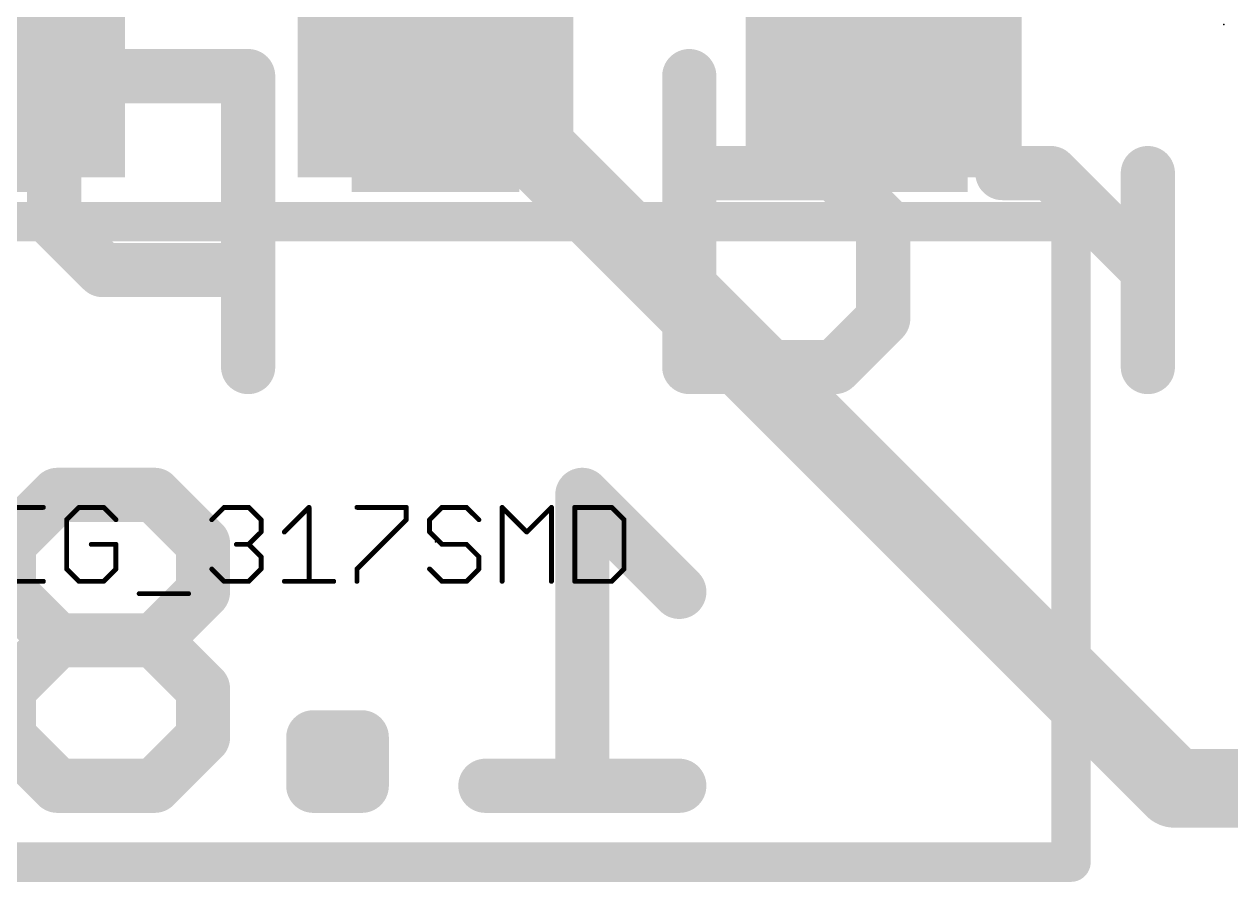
# Model space of a CAD drawing. Extents: x -128 to 56, y -3 to 18.
# Drawn here: x 32.17 to 38.39, y 5.87 to 10.29 of the extents above; entities that cross this region are included whole.
import ezdxf

# ---------------------------------------------------------------- set-up
doc = ezdxf.new("R2010")
doc.units = 0
for name, color, linetype in [('1', 12, 'CONTINUOUS'), ('21', 53, 'CONTINUOUS'), ('22', 53, 'CONTINUOUS'), ('23', 53, 'CONTINUOUS'), ('24', 53, 'CONTINUOUS'), ('27', 253, 'CONTINUOUS'), ('29', 253, 'CONTINUOUS'), ('31', 253, 'CONTINUOUS'), ('51', 53, 'CONTINUOUS')]:
    doc.layers.add(name, color=color, linetype=linetype)

# ---------------------------------------------------------------- blocks, each defined once
blk = doc.blocks.new('RECT')
blk.add_solid([(-0.5, -0.5), (0.5, -0.5), (-0.5, 0.5), (0.5, 0.5)])

msp = doc.modelspace()

# ---------------------------------------------------------------- linework, layer by layer
at = {"layer": '1', "const_width": 0.4064}
for points in [[(34.29, 10.16), (34.29, 10.7188)], [(34.29, 10.16), (38.1, 6.35)], [(38.1, 6.35), (41.06, 6.35)]]:
    msp.add_lwpolyline(points, dxfattribs=at)
at = {"layer": '1', "const_width": 0.2032}
for points in [[(34.3618, 10.2318, 1), (34.2182, 10.0882)], [(34.1884, 10.16, 1), (34.3916, 10.16)], [(38.1, 6.4516, 1), (38.1, 6.2484)], [(38.0282, 6.2782, 1), (38.1718, 6.4218)]]:
    msp.add_lwpolyline(points, format="xyb", dxfattribs=at)
at = {"layer": '21', "const_width": 0.2032}
for points in [[(31.0134, 9.271), (37.5666, 9.271)], [(37.5666, 9.271), (37.5666, 5.969)], [(37.5666, 5.969), (31.0134, 5.969)]]:
    msp.add_lwpolyline(points, dxfattribs=at)
at = {"layer": '21', "const_width": 0.1016}
for points in [[(37.6174, 9.271, 1), (37.5158, 9.271)], [(37.5666, 9.2202, 1), (37.5666, 9.3218)], [(37.5666, 5.9182, 1), (37.5666, 6.0198)], [(37.5158, 5.969, 1), (37.6174, 5.969)]]:
    msp.add_lwpolyline(points, format="xyb", dxfattribs=at)
at = {"layer": '22', "const_width": 0.2794}
for points in [[(32.5744, 10.0216), (32.3244, 9.7716)], [(33.3243, 10.0216), (32.5744, 10.0216)], [(33.3243, 8.5217), (33.3243, 10.0216)], [(35.5987, 10.0216), (35.5987, 8.5217)], [(32.3244, 9.7716), (32.3244, 9.2716)], [(36.3486, 9.5216), (35.5987, 9.5216)], [(36.5986, 9.2716), (36.3486, 9.5216)], [(37.4629, 9.5216), (37.213, 9.5216)], [(37.9629, 9.0217), (37.4629, 9.5216)], [(37.9629, 8.5217), (37.9629, 9.5216)], [(32.3244, 9.2716), (32.5744, 9.0217)], [(36.5986, 8.7717), (36.5986, 9.2716)], [(32.5744, 9.0217), (33.3243, 9.0217)], [(36.3486, 8.5217), (36.5986, 8.7717)], [(35.5987, 8.5217), (36.3486, 8.5217)], [(32.3416, 7.8626), (32.0916, 7.6126)], [(32.8416, 7.8626), (32.3416, 7.8626)], [(33.0916, 7.6126), (32.8416, 7.8626)], [(35.5473, 7.3626), (35.0473, 7.8626)], [(35.0473, 7.8626), (35.0473, 6.3627)], [(32.0916, 7.6126), (32.0916, 7.3626)], [(33.0916, 7.3626), (33.0916, 7.6126)], [(32.0916, 7.3626), (32.3416, 7.1126)], [(32.8416, 7.1126), (33.0916, 7.3626)], [(32.3416, 7.1126), (32.0916, 6.8627)], [(32.8416, 7.1126), (32.3416, 7.1126)], [(33.0916, 6.8627), (32.8416, 7.1126)], [(32.0916, 6.8627), (32.0916, 6.6127)], [(33.0916, 6.6127), (33.0916, 6.8627)], [(32.0916, 6.6127), (32.3416, 6.3627)], [(32.8416, 6.3627), (33.0916, 6.6127)], [(33.9101, 6.6127), (33.6602, 6.6127)], [(33.6602, 6.6127), (33.6602, 6.3627)], [(33.9101, 6.3627), (33.9101, 6.6127)], [(32.3416, 6.3627), (32.8416, 6.3627)], [(33.6602, 6.3627), (33.9101, 6.3627)], [(35.5473, 6.3627), (34.5474, 6.3627)]]:
    msp.add_lwpolyline(points, dxfattribs=at)
at = {"layer": '22', "const_width": 0.1397}
for points in [[(32.5744, 10.0914, 1), (32.5744, 9.9517)], [(32.6238, 9.9722, 1), (32.525, 10.071)], [(33.3942, 10.0216, 1), (33.2544, 10.0216)], [(33.3243, 9.9517, 1), (33.3243, 10.0914)], [(35.6685, 10.0216, 1), (35.5288, 10.0216)], [(32.3942, 9.7716, 1), (32.2545, 9.7716)], [(32.275, 9.821, 1), (32.3738, 9.7222)], [(35.5987, 9.5915, 1), (35.5987, 9.4518)], [(36.398, 9.571, 1), (36.2992, 9.4722)], [(36.3486, 9.4518, 1), (36.3486, 9.5915)], [(37.213, 9.5915, 1), (37.213, 9.4518)], [(37.5123, 9.571, 1), (37.4136, 9.4722)], [(37.4629, 9.4518, 1), (37.4629, 9.5915)], [(38.0328, 9.5216, 1), (37.8931, 9.5216)], [(32.3738, 9.321, 1), (32.275, 9.2222)], [(36.6685, 9.2716, 1), (36.5288, 9.2716)], [(32.2545, 9.2716, 1), (32.3942, 9.2716)], [(36.5492, 9.2222, 1), (36.648, 9.321)], [(32.5744, 9.0915, 1), (32.5744, 8.9518)], [(33.3243, 8.9518, 1), (33.3243, 9.0915)], [(32.525, 8.9723, 1), (32.6238, 9.0711)], [(37.9135, 8.9723, 1), (38.0123, 9.0711)], [(36.648, 8.7223, 1), (36.5492, 8.8211)], [(36.5288, 8.7717, 1), (36.6685, 8.7717)], [(35.5987, 8.5916, 1), (35.5987, 8.4519)], [(36.3486, 8.4519, 1), (36.3486, 8.5916)], [(33.2544, 8.5217, 1), (33.3942, 8.5217)], [(35.5288, 8.5217, 1), (35.6685, 8.5217)], [(36.2992, 8.5711, 1), (36.398, 8.4723)], [(37.8931, 8.5217, 1), (38.0328, 8.5217)], [(32.3416, 7.9324, 1), (32.3416, 7.7927)], [(32.391, 7.8132, 1), (32.2922, 7.912)], [(32.891, 7.912, 1), (32.7922, 7.8132)], [(32.8416, 7.7927, 1), (32.8416, 7.9324)], [(35.0967, 7.912, 1), (34.9979, 7.8132)], [(35.1172, 7.8626, 1), (34.9775, 7.8626)], [(32.1615, 7.6126, 1), (32.0218, 7.6126)], [(32.0423, 7.662, 1), (32.141, 7.5632)], [(33.1614, 7.6126, 1), (33.0217, 7.6126)], [(33.0422, 7.5632, 1), (33.141, 7.662)], [(32.141, 7.412, 1), (32.0423, 7.3132)], [(33.141, 7.3132, 1), (33.0422, 7.412)], [(35.4979, 7.3132, 1), (35.5967, 7.412)], [(32.0218, 7.3626, 1), (32.1615, 7.3626)], [(33.0217, 7.3626, 1), (33.1614, 7.3626)], [(32.3416, 7.1825, 1), (32.3416, 7.0428)], [(32.391, 7.0632, 1), (32.2922, 7.162)], [(32.2922, 7.0632, 1), (32.391, 7.162)], [(32.891, 7.162, 1), (32.7922, 7.0632)], [(32.7922, 7.162, 1), (32.891, 7.0632)], [(32.8416, 7.0428, 1), (32.8416, 7.1825)], [(32.1615, 6.8627, 1), (32.0218, 6.8627)], [(32.0423, 6.9121, 1), (32.141, 6.8133)], [(33.1614, 6.8627, 1), (33.0217, 6.8627)], [(33.0422, 6.8133, 1), (33.141, 6.9121)], [(32.141, 6.6621, 1), (32.0423, 6.5633)], [(33.141, 6.5633, 1), (33.0422, 6.6621)], [(33.73, 6.6127, 1), (33.5903, 6.6127)], [(33.6602, 6.6825, 1), (33.6602, 6.5428)], [(33.98, 6.6127, 1), (33.8403, 6.6127)], [(33.9101, 6.5428, 1), (33.9101, 6.6825)], [(32.0218, 6.6127, 1), (32.1615, 6.6127)], [(33.0217, 6.6127, 1), (33.1614, 6.6127)], [(32.3416, 6.4325, 1), (32.3416, 6.2929)], [(32.2922, 6.3133, 1), (32.391, 6.4121)], [(32.7922, 6.4121, 1), (32.891, 6.3133)], [(32.8416, 6.2929, 1), (32.8416, 6.4325)], [(33.6602, 6.4325, 1), (33.6602, 6.2929)], [(33.9101, 6.2929, 1), (33.9101, 6.4325)], [(34.5474, 6.4325, 1), (34.5474, 6.2929)], [(35.5473, 6.2929, 1), (35.5473, 6.4325)], [(33.5903, 6.3627, 1), (33.73, 6.3627)], [(33.8403, 6.3627, 1), (33.98, 6.3627)], [(34.9775, 6.3627, 1), (35.1172, 6.3627)]]:
    msp.add_lwpolyline(points, format="xyb", dxfattribs=at)
at = {"layer": '23'}
msp.add_point((34.29, 7.62), dxfattribs=at)
at = {"layer": '24'}
msp.add_point((38.354, 10.287), dxfattribs=at)
at = {"layer": '27', "const_width": 0.0254}
for points in [[(32.2685, 7.7981), (32.0143, 7.7981)], [(32.4521, 7.7981), (32.3885, 7.7346)], [(32.5792, 7.7981), (32.4521, 7.7981)], [(32.6427, 7.7346), (32.5792, 7.7981)], [(33.1369, 7.7346), (33.2005, 7.7981)], [(33.2005, 7.7981), (33.3276, 7.7981)], [(33.3276, 7.7981), (33.3912, 7.7346)], [(33.5112, 7.671), (33.6383, 7.7981)], [(33.6383, 7.7981), (33.6383, 7.4168)], [(33.8854, 7.7981), (34.1396, 7.7981)], [(34.1396, 7.7981), (34.1396, 7.7346)], [(34.3231, 7.7981), (34.2596, 7.7346)], [(34.4502, 7.7981), (34.3231, 7.7981)], [(34.5138, 7.7346), (34.4502, 7.7981)], [(34.6338, 7.4168), (34.6338, 7.7981)], [(34.6338, 7.7981), (34.7609, 7.671)], [(34.7609, 7.671), (34.888, 7.7981)], [(34.888, 7.7981), (34.888, 7.4168)], [(35.008, 7.7981), (35.008, 7.4168)], [(35.1986, 7.7981), (35.008, 7.7981)], [(35.2622, 7.7346), (35.1986, 7.7981)], [(32.3885, 7.7346), (32.3885, 7.4804)], [(33.3912, 7.7346), (33.3912, 7.671)], [(34.1396, 7.7346), (33.8854, 7.4804)], [(34.2596, 7.7346), (34.2596, 7.671)], [(35.2622, 7.4804), (35.2622, 7.7346)], [(33.3912, 7.671), (33.3276, 7.6075)], [(34.2596, 7.671), (34.3231, 7.6075)], [(32.6427, 7.6075), (32.5156, 7.6075)], [(32.6427, 7.4804), (32.6427, 7.6075)], [(33.3276, 7.6075), (33.2641, 7.6075)], [(33.3276, 7.6075), (33.3912, 7.5439)], [(34.3231, 7.6075), (34.4502, 7.6075)], [(34.4502, 7.6075), (34.5138, 7.5439)], [(33.3912, 7.5439), (33.3912, 7.4804)], [(34.5138, 7.5439), (34.5138, 7.4804)], [(32.3885, 7.4804), (32.4521, 7.4168)], [(32.5792, 7.4168), (32.6427, 7.4804)], [(33.2005, 7.4168), (33.1369, 7.4804)], [(33.3912, 7.4804), (33.3276, 7.4168)], [(33.8854, 7.4804), (33.8854, 7.4168)], [(34.3231, 7.4168), (34.2596, 7.4804)], [(34.5138, 7.4804), (34.4502, 7.4168)], [(35.1986, 7.4168), (35.2622, 7.4804)], [(32.0143, 7.4168), (32.2685, 7.4168)], [(32.4521, 7.4168), (32.5792, 7.4168)], [(33.3276, 7.4168), (33.2005, 7.4168)], [(33.5112, 7.4168), (33.7654, 7.4168)], [(34.4502, 7.4168), (34.3231, 7.4168)], [(35.008, 7.4168), (35.1986, 7.4168)], [(32.7627, 7.3532), (33.017, 7.3532)]]:
    msp.add_lwpolyline(points, dxfattribs=at)
at = {"layer": '27', "const_width": 0.0127}
for points in [[(32.2685, 7.7918, 1), (32.2685, 7.8045)], [(32.4521, 7.8045, 1), (32.4521, 7.7918)], [(32.4566, 7.7936, 1), (32.4476, 7.8026)], [(32.5837, 7.8026, 1), (32.5747, 7.7936)], [(32.5792, 7.7918, 1), (32.5792, 7.8045)], [(33.2005, 7.8045, 1), (33.2005, 7.7918)], [(33.205, 7.7936, 1), (33.196, 7.8026)], [(33.3321, 7.8026, 1), (33.3231, 7.7936)], [(33.3276, 7.7918, 1), (33.3276, 7.8045)], [(33.6446, 7.7981, 1), (33.6319, 7.7981)], [(33.6427, 7.7936, 1), (33.6338, 7.8026)], [(33.8854, 7.8045, 1), (33.8854, 7.7918)], [(34.1459, 7.7981, 1), (34.1332, 7.7981)], [(34.1396, 7.7918, 1), (34.1396, 7.8045)], [(34.3231, 7.8045, 1), (34.3231, 7.7918)], [(34.3276, 7.7936, 1), (34.3186, 7.8026)], [(34.4547, 7.8026, 1), (34.4457, 7.7936)], [(34.4502, 7.7918, 1), (34.4502, 7.8045)], [(34.6401, 7.7981, 1), (34.6274, 7.7981)], [(34.6383, 7.8026, 1), (34.6293, 7.7936)], [(34.8943, 7.7981, 1), (34.8816, 7.7981)], [(34.8925, 7.7936, 1), (34.8835, 7.8026)], [(35.0143, 7.7981, 1), (35.0016, 7.7981)], [(35.008, 7.8045, 1), (35.008, 7.7918)], [(35.2031, 7.8026, 1), (35.1941, 7.7936)], [(35.1986, 7.7918, 1), (35.1986, 7.8045)], [(32.3949, 7.7346, 1), (32.3822, 7.7346)], [(32.384, 7.7391, 1), (32.393, 7.7301)], [(32.6383, 7.7301, 1), (32.6472, 7.7391)], [(33.1325, 7.7391, 1), (33.1414, 7.7301)], [(33.3975, 7.7346, 1), (33.3848, 7.7346)], [(33.3867, 7.7301, 1), (33.3956, 7.7391)], [(34.1332, 7.7346, 1), (34.1459, 7.7346)], [(34.1441, 7.7301, 1), (34.1351, 7.7391)], [(34.2659, 7.7346, 1), (34.2532, 7.7346)], [(34.2551, 7.7391, 1), (34.2641, 7.7301)], [(34.5093, 7.7301, 1), (34.5183, 7.7391)], [(35.2685, 7.7346, 1), (35.2558, 7.7346)], [(35.2577, 7.7301, 1), (35.2667, 7.7391)], [(33.3848, 7.671, 1), (33.3975, 7.671)], [(33.3956, 7.6665, 1), (33.3867, 7.6755)], [(33.5067, 7.6755, 1), (33.5156, 7.6665)], [(34.2641, 7.6755, 1), (34.2551, 7.6665)], [(34.2532, 7.671, 1), (34.2659, 7.671)], [(34.7564, 7.6755, 1), (34.7654, 7.6665)], [(34.7564, 7.6665, 1), (34.7654, 7.6755)], [(32.5156, 7.6138, 1), (32.5156, 7.6011)], [(32.6491, 7.6075, 1), (32.6364, 7.6075)], [(32.6427, 7.6011, 1), (32.6427, 7.6138)], [(33.2641, 7.6138, 1), (33.2641, 7.6011)], [(33.3321, 7.612, 1), (33.3231, 7.603)], [(33.3231, 7.612, 1), (33.3321, 7.603)], [(33.3276, 7.6011, 1), (33.3276, 7.6138)], [(34.3231, 7.6138, 1), (34.3231, 7.6011)], [(34.3186, 7.603, 1), (34.3276, 7.612)], [(34.4547, 7.612, 1), (34.4457, 7.603)], [(34.4502, 7.6011, 1), (34.4502, 7.6138)], [(33.3975, 7.5439, 1), (33.3848, 7.5439)], [(33.3867, 7.5394, 1), (33.3956, 7.5484)], [(34.5201, 7.5439, 1), (34.5074, 7.5439)], [(34.5093, 7.5394, 1), (34.5183, 7.5484)], [(32.393, 7.4848, 1), (32.384, 7.4759)], [(32.3822, 7.4804, 1), (32.3949, 7.4804)], [(32.6364, 7.4804, 1), (32.6491, 7.4804)], [(32.6472, 7.4759, 1), (32.6383, 7.4848)], [(33.1414, 7.4848, 1), (33.1325, 7.4759)], [(33.3848, 7.4804, 1), (33.3975, 7.4804)], [(33.3956, 7.4759, 1), (33.3867, 7.4848)], [(33.8917, 7.4804, 1), (33.879, 7.4804)], [(33.8809, 7.4848, 1), (33.8898, 7.4759)], [(34.2641, 7.4848, 1), (34.2551, 7.4759)], [(34.5074, 7.4804, 1), (34.5201, 7.4804)], [(34.5183, 7.4759, 1), (34.5093, 7.4848)], [(35.2558, 7.4804, 1), (35.2685, 7.4804)], [(35.2667, 7.4759, 1), (35.2577, 7.4848)], [(32.2685, 7.4104, 1), (32.2685, 7.4232)], [(32.4521, 7.4232, 1), (32.4521, 7.4104)], [(32.4476, 7.4123, 1), (32.4566, 7.4213)], [(32.5747, 7.4213, 1), (32.5837, 7.4123)], [(32.5792, 7.4104, 1), (32.5792, 7.4232)], [(33.2005, 7.4232, 1), (33.2005, 7.4104)], [(33.196, 7.4123, 1), (33.205, 7.4213)], [(33.3231, 7.4213, 1), (33.3321, 7.4123)], [(33.3276, 7.4104, 1), (33.3276, 7.4232)], [(33.5112, 7.4232, 1), (33.5112, 7.4104)], [(33.6319, 7.4168, 1), (33.6446, 7.4168)], [(33.7654, 7.4104, 1), (33.7654, 7.4232)], [(33.879, 7.4168, 1), (33.8917, 7.4168)], [(34.3231, 7.4232, 1), (34.3231, 7.4104)], [(34.3186, 7.4123, 1), (34.3276, 7.4213)], [(34.4457, 7.4213, 1), (34.4547, 7.4123)], [(34.4502, 7.4104, 1), (34.4502, 7.4232)], [(34.6274, 7.4168, 1), (34.6401, 7.4168)], [(34.8816, 7.4168, 1), (34.8943, 7.4168)], [(35.008, 7.4232, 1), (35.008, 7.4104)], [(35.0016, 7.4168, 1), (35.0143, 7.4168)], [(35.1941, 7.4213, 1), (35.2031, 7.4123)], [(35.1986, 7.4104, 1), (35.1986, 7.4232)], [(32.7627, 7.3596, 1), (32.7627, 7.3469)], [(33.017, 7.3469, 1), (33.017, 7.3596)]]:
    msp.add_lwpolyline(points, format="xyb", dxfattribs=at)

# ---------------------------------------------------------------- block references
at = {"layer": '1', "xscale": 1.2192, "yscale": 2.2352, "rotation": 180}
for p in [(31.9786, 10.7188), (34.29, 10.7188), (36.6014, 10.7188)]:
    msp.add_blockref('RECT', p, dxfattribs=at)
at = {"layer": '29', "xscale": 1.4224, "yscale": 2.4384, "rotation": 180}
for p in [(31.9786, 10.7188), (34.29, 10.7188), (36.6014, 10.7188)]:
    msp.add_blockref('RECT', p, dxfattribs=at)
at = {"layer": '31', "xscale": 1.2192, "yscale": 2.2352, "rotation": 180}
for p in [(31.9786, 10.7188), (34.29, 10.7188), (36.6014, 10.7188)]:
    msp.add_blockref('RECT', p, dxfattribs=at)
at = {"layer": '51', "xscale": 0.8636, "yscale": 1.8542, "rotation": 180}
for p in [(31.9786, 10.3505), (31.9786, 10.3505), (34.29, 10.3505), (34.29, 10.3505), (36.6014, 10.3505), (36.6014, 10.3505)]:
    msp.add_blockref('RECT', p, dxfattribs=at)

doc.saveas('drawing.dxf')
